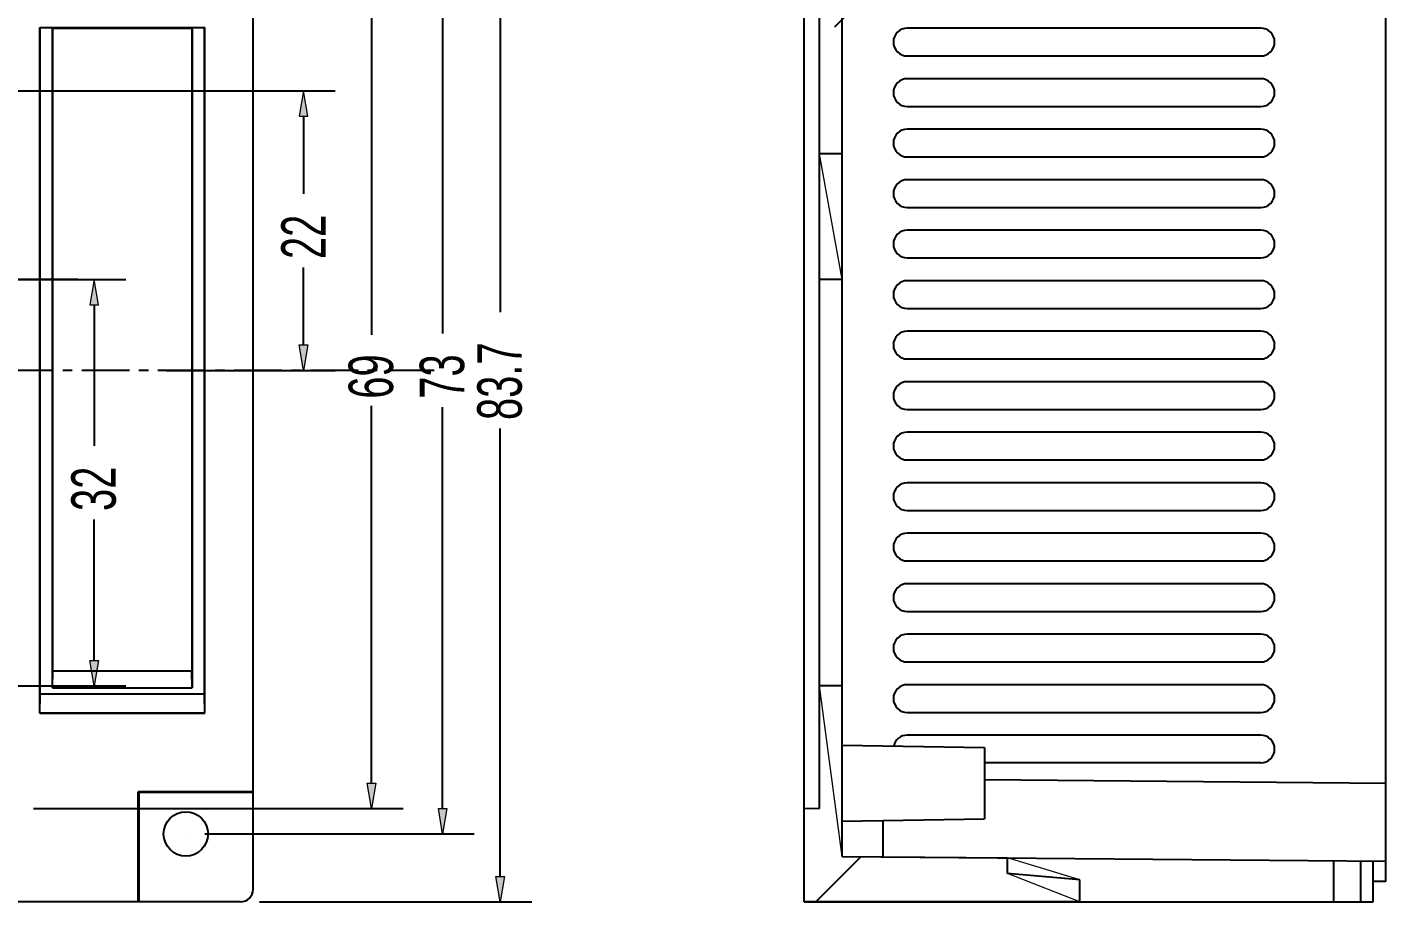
# Model space of a CAD drawing. Header units: inches. Extents: x 0 to 800, y 356 to 444.
# Drawn here: x 45.84 to 68.3, y 398.29 to 412.74 of the extents above; entities that cross this region are included whole.
import ezdxf

# ---------------------------------------------------------------- set-up
doc = ezdxf.new("R2010")
doc.units = ezdxf.units.IN
doc.header["$MEASUREMENT"] = 0
doc.linetypes.add('AI-Linetype-3', pattern=[1.259478, 0.787174, -0.157435, 0.157435, -0.157435])

# ---------------------------------------------------------------- blocks, each defined once
blk = doc.blocks.new('block 185')
at = {"lineweight": 0}
blk.add_lwpolyline([(47.416, 412.727), (47.416, 412.727)], dxfattribs=at)
blk = doc.blocks.new('block 176')
blk.add_blockref('block 185', (0, 0))
blk = doc.blocks.new('block 251')
at = {"color": 7, "lineweight": 25, "true_color": 0xffffff}
blk.add_lwpolyline([(58.935, 399.829), (58.683, 399.824)], dxfattribs=at)
blk = doc.blocks.new('block 252')
at = {"color": 7, "lineweight": 25, "true_color": 0xffffff}
blk.add_lwpolyline([(58.935, 399.829), (58.935, 401.856)], dxfattribs=at)
blk = doc.blocks.new('block 253')
at = {"color": 7, "lineweight": 25, "true_color": 0xffffff}
blk.add_lwpolyline([(59.312, 401.856), (58.935, 401.856)], dxfattribs=at)
blk = doc.blocks.new('block 254')
at = {"color": 7, "lineweight": 25, "true_color": 0xffffff}
blk.add_lwpolyline([(59.312, 399.034), (59.312, 401.856)], dxfattribs=at)
blk = doc.blocks.new('block 255')
at = {"color": 7, "lineweight": 25, "true_color": 0xffffff}
blk.add_lwpolyline([(59.312, 399.034), (62.042, 399.011)], dxfattribs=at)
blk = doc.blocks.new('block 256')
at = {"color": 7, "lineweight": 25, "true_color": 0xffffff}
blk.add_lwpolyline([(62.042, 398.752), (62.042, 399.011)], dxfattribs=at)
blk = doc.blocks.new('block 257')
at = {"color": 7, "lineweight": 25, "true_color": 0xffffff}
blk.add_lwpolyline([(63.238, 398.647), (62.042, 398.752)], dxfattribs=at)
blk = doc.blocks.new('block 258')
at = {"color": 7, "lineweight": 25, "true_color": 0xffffff}
blk.add_lwpolyline([(63.238, 398.286), (63.238, 398.647)], dxfattribs=at)
blk = doc.blocks.new('block 259')
at = {"color": 7, "lineweight": 25, "true_color": 0xffffff}
blk.add_lwpolyline([(63.238, 398.286), (58.683, 398.286)], dxfattribs=at)
blk = doc.blocks.new('block 260')
at = {"color": 7, "lineweight": 25, "true_color": 0xffffff}
blk.add_lwpolyline([(58.683, 398.286), (58.683, 399.824)], dxfattribs=at)
blk = doc.blocks.new('block 271')
at = {"color": 7, "lineweight": 25, "true_color": 0xffffff}
blk.add_lwpolyline([(59.312, 408.573), (58.935, 408.573)], dxfattribs=at)
blk = doc.blocks.new('block 272')
at = {"color": 7, "lineweight": 25, "true_color": 0xffffff}
blk.add_lwpolyline([(58.935, 408.573), (58.935, 410.647)], dxfattribs=at)
blk = doc.blocks.new('block 273')
at = {"color": 7, "lineweight": 25, "true_color": 0xffffff}
blk.add_lwpolyline([(59.312, 410.647), (58.935, 410.647)], dxfattribs=at)
blk = doc.blocks.new('block 274')
at = {"color": 7, "lineweight": 25, "true_color": 0xffffff}
blk.add_lwpolyline([(59.312, 408.573), (59.312, 410.647)], dxfattribs=at)
blk = doc.blocks.new('block 275')
at = {"true_color": 0x000000}
h = blk.add_hatch(dxfattribs=at)
h.set_pattern_fill('AI_USER_DEFINED_HATCH', color=18, scale=10, angle=45, style=0, pattern_type=0)
h.set_pattern_definition([(45, (0, 0), (-7.07107, 7.07107), [])])
edge = h.paths.add_edge_path()
edge.add_spline(control_points=[(58.935, 399.829), (58.935, 399.829), (58.683, 399.824), (58.683, 399.824), (58.683, 399.824), (58.935, 399.829), (58.935, 399.829), (58.935, 399.829), (58.935, 401.856), (58.935, 401.856), (58.935, 401.856), (59.312, 401.856), (59.312, 401.856), (59.312, 401.856), (58.935, 401.856), (58.935, 401.856), (58.935, 401.856), (59.312, 399.034), (59.312, 399.034), (59.312, 399.034), (59.312, 401.856), (59.312, 401.856), (59.312, 401.856), (59.312, 399.034), (59.312, 399.034), (59.312, 399.034), (62.042, 399.011), (62.042, 399.011), (62.042, 399.011), (62.042, 398.752), (62.042, 398.752), (62.042, 398.752), (62.042, 399.011), (62.042, 399.011), (62.042, 399.011), (63.238, 398.647), (63.238, 398.647), (63.238, 398.647), (62.042, 398.752), (62.042, 398.752), (62.042, 398.752), (63.238, 398.286), (63.238, 398.286), (63.238, 398.286), (63.238, 398.647), (63.238, 398.647), (63.238, 398.647), (63.238, 398.286), (63.238, 398.286), (63.238, 398.286), (58.683, 398.286), (58.683, 398.286), (58.683, 398.286), (58.683, 399.824), (58.683, 399.824), (58.683, 399.824), (58.935, 399.829), (58.935, 399.829)], knot_values=[0, 0, 0, 0, 1, 1, 1, 2, 2, 2, 3, 3, 3, 4, 4, 4, 5, 5, 5, 6, 6, 6, 7, 7, 7, 8, 8, 8, 9, 9, 9, 10, 10, 10, 11, 11, 11, 12, 12, 12, 13, 13, 13, 14, 14, 14, 15, 15, 15, 16, 16, 16, 17, 17, 17, 18, 18, 18, 19, 19, 19, 19], degree=3, periodic=1)
edge = h.paths.add_edge_path()
edge.add_spline(control_points=[(63.238, 415.855), (63.238, 415.855), (58.683, 415.855), (58.683, 415.855), (58.683, 415.855), (63.238, 415.494), (63.238, 415.494), (63.238, 415.494), (63.238, 415.855), (63.238, 415.855), (63.238, 415.855), (62.042, 415.389), (62.042, 415.389), (62.042, 415.389), (63.238, 415.494), (63.238, 415.494), (63.238, 415.494), (62.042, 415.131), (62.042, 415.131), (62.042, 415.131), (62.042, 415.389), (62.042, 415.389), (62.042, 415.389), (59.312, 415.107), (59.312, 415.107), (59.312, 415.107), (62.042, 415.131), (62.042, 415.131), (62.042, 415.131), (59.312, 412.747), (59.312, 412.747), (59.312, 412.747), (59.312, 415.107), (59.312, 415.107), (59.312, 415.107), (59.312, 412.747), (59.312, 412.747), (59.312, 412.747), (58.935, 412.747), (58.935, 412.747), (58.935, 412.747), (58.935, 414.312), (58.935, 414.312), (58.935, 414.312), (58.683, 414.316), (58.683, 414.316), (58.683, 414.316), (58.683, 415.855), (58.683, 415.855), (58.683, 415.855), (63.238, 415.855), (63.238, 415.855)], knot_values=[0, 0, 0, 0, 1, 1, 1, 2, 2, 2, 3, 3, 3, 4, 4, 4, 5, 5, 5, 6, 6, 6, 7, 7, 7, 8, 8, 8, 9, 9, 9, 10, 10, 10, 11, 11, 11, 12, 12, 12, 13, 13, 13, 14, 14, 14, 15, 15, 15, 16, 16, 16, 17, 17, 17, 17], degree=3, periodic=1)
edge = h.paths.add_edge_path()
edge.add_spline(control_points=[(59.312, 408.573), (59.312, 408.573), (58.935, 408.573), (58.935, 408.573), (58.935, 408.573), (58.935, 410.647), (58.935, 410.647), (58.935, 410.647), (59.312, 410.647), (59.312, 410.647), (59.312, 410.647), (58.935, 410.647), (58.935, 410.647), (58.935, 410.647), (59.312, 408.573), (59.312, 408.573), (59.312, 408.573), (59.312, 410.647), (59.312, 410.647), (59.312, 410.647), (59.312, 408.573), (59.312, 408.573)], knot_values=[0, 0, 0, 0, 1, 1, 1, 2, 2, 2, 3, 3, 3, 4, 4, 4, 5, 5, 5, 6, 6, 6, 7, 7, 7, 7], degree=3, periodic=1)
at = {"lineweight": 0}
for points, knots in [([(59.312, 408.573), (59.312, 408.573), (58.935, 408.573), (58.935, 408.573), (58.935, 408.573), (58.935, 410.647), (58.935, 410.647), (58.935, 410.647), (59.312, 410.647), (59.312, 410.647), (59.312, 410.647), (58.935, 410.647), (58.935, 410.647), (58.935, 410.647), (59.312, 408.573), (59.312, 408.573), (59.312, 408.573), (59.312, 410.647), (59.312, 410.647), (59.312, 410.647), (59.312, 408.573), (59.312, 408.573)], [0, 0, 0, 0, 1, 1, 1, 2, 2, 2, 3, 3, 3, 4, 4, 4, 5, 5, 5, 6, 6, 6, 7, 7, 7, 7]), ([(58.935, 399.829), (58.935, 399.829), (58.683, 399.824), (58.683, 399.824), (58.683, 399.824), (58.935, 399.829), (58.935, 399.829), (58.935, 399.829), (58.935, 401.856), (58.935, 401.856), (58.935, 401.856), (59.312, 401.856), (59.312, 401.856), (59.312, 401.856), (58.935, 401.856), (58.935, 401.856), (58.935, 401.856), (59.312, 399.034), (59.312, 399.034), (59.312, 399.034), (59.312, 401.856), (59.312, 401.856), (59.312, 401.856), (59.312, 399.034), (59.312, 399.034), (59.312, 399.034), (62.042, 399.011), (62.042, 399.011), (62.042, 399.011), (62.042, 398.752), (62.042, 398.752), (62.042, 398.752), (62.042, 399.011), (62.042, 399.011), (62.042, 399.011), (63.238, 398.647), (63.238, 398.647), (63.238, 398.647), (62.042, 398.752), (62.042, 398.752), (62.042, 398.752), (63.238, 398.286), (63.238, 398.286), (63.238, 398.286), (63.238, 398.647), (63.238, 398.647), (63.238, 398.647), (63.238, 398.286), (63.238, 398.286), (63.238, 398.286), (58.683, 398.286), (58.683, 398.286), (58.683, 398.286), (58.683, 399.824), (58.683, 399.824), (58.683, 399.824), (58.935, 399.829), (58.935, 399.829)], [0, 0, 0, 0, 1, 1, 1, 2, 2, 2, 3, 3, 3, 4, 4, 4, 5, 5, 5, 6, 6, 6, 7, 7, 7, 8, 8, 8, 9, 9, 9, 10, 10, 10, 11, 11, 11, 12, 12, 12, 13, 13, 13, 14, 14, 14, 15, 15, 15, 16, 16, 16, 17, 17, 17, 18, 18, 18, 19, 19, 19, 19])]:
    blk.add_open_spline(points, degree=3, knots=knots, dxfattribs=at)
blk = doc.blocks.new('block 302')
at = {"color": 7, "lineweight": 25, "true_color": 0xffffff}
blk.add_lwpolyline([(58.683, 398.286), (68.087, 398.286)], dxfattribs=at)
blk = doc.blocks.new('block 303')
at = {"color": 7, "lineweight": 25, "true_color": 0xffffff}
blk.add_lwpolyline([(68.297, 398.622), (68.087, 398.622)], dxfattribs=at)
blk = doc.blocks.new('block 304')
at = {"color": 7, "lineweight": 25, "true_color": 0xffffff}
blk.add_lwpolyline([(59.312, 399.034), (68.297, 398.956)], dxfattribs=at)
blk = doc.blocks.new('block 305')
at = {"color": 7, "lineweight": 25, "true_color": 0xffffff}
blk.add_lwpolyline([(63.238, 398.647), (62.042, 398.752)], dxfattribs=at)
blk = doc.blocks.new('block 306')
at = {"color": 7, "lineweight": 25, "true_color": 0xffffff}
blk.add_lwpolyline([(59.312, 399.619), (61.664, 399.66)], dxfattribs=at)
blk = doc.blocks.new('block 307')
at = {"color": 7, "lineweight": 25, "true_color": 0xffffff}
blk.add_lwpolyline([(58.935, 399.829), (58.683, 399.824)], dxfattribs=at)
blk = doc.blocks.new('block 308')
at = {"color": 7, "lineweight": 25, "true_color": 0xffffff}
blk.add_lwpolyline([(58.683, 398.286), (58.683, 415.855)], dxfattribs=at)
blk = doc.blocks.new('block 309')
at = {"color": 7, "lineweight": 25, "true_color": 0xffffff}
blk.add_lwpolyline([(66.23, 400.582), (61.664, 400.582)], dxfattribs=at)
blk = doc.blocks.new('block 310')
at = {"color": 7, "lineweight": 25, "true_color": 0xffffff}
blk.add_lwpolyline([(66.23, 401.041), (60.388, 401.041)], dxfattribs=at)
blk = doc.blocks.new('block 311')
at = {"color": 7, "lineweight": 25, "true_color": 0xffffff}
blk.add_lwpolyline([(61.664, 400.306), (68.297, 400.249)], dxfattribs=at)
blk = doc.blocks.new('block 312')
at = {"color": 7, "lineweight": 25, "true_color": 0xffffff}
blk.add_lwpolyline([(59.312, 400.878), (61.664, 400.837)], dxfattribs=at)
blk = doc.blocks.new('block 313')
at = {"color": 7, "lineweight": 25, "true_color": 0xffffff}
blk.add_lwpolyline([(58.935, 399.829), (58.935, 414.312)], dxfattribs=at)
blk = doc.blocks.new('block 314')
at = {"color": 7, "lineweight": 25, "true_color": 0xffffff}
blk.add_lwpolyline([(59.312, 399.034), (59.312, 415.107)], dxfattribs=at)
blk = doc.blocks.new('block 315')
at = {"color": 7, "lineweight": 25, "true_color": 0xffffff}
blk.add_lwpolyline([(60.388, 401.416), (66.23, 401.416)], dxfattribs=at)
blk = doc.blocks.new('block 316')
at = {"color": 7, "lineweight": 25, "true_color": 0xffffff}
blk.add_lwpolyline([(59.312, 401.856), (58.935, 401.856)], dxfattribs=at)
blk = doc.blocks.new('block 317')
at = {"color": 7, "lineweight": 25, "true_color": 0xffffff}
blk.add_lwpolyline([(66.23, 401.875), (60.388, 401.875)], dxfattribs=at)
blk = doc.blocks.new('block 319')
at = {"color": 7, "lineweight": 25, "true_color": 0xffffff}
blk.add_lwpolyline([(59.984, 399.631), (59.984, 399.028)], dxfattribs=at)
blk = doc.blocks.new('block 320')
at = {"color": 7, "lineweight": 25, "true_color": 0xffffff}
blk.add_lwpolyline([(60.388, 402.25), (66.23, 402.25)], dxfattribs=at)
blk = doc.blocks.new('block 321')
at = {"color": 7, "lineweight": 25, "true_color": 0xffffff}
blk.add_lwpolyline([(66.23, 402.709), (60.388, 402.709)], dxfattribs=at)
blk = doc.blocks.new('block 322')
at = {"color": 7, "lineweight": 25, "true_color": 0xffffff}
blk.add_lwpolyline([(60.388, 403.085), (66.23, 403.085)], dxfattribs=at)
blk = doc.blocks.new('block 323')
at = {"color": 7, "lineweight": 25, "true_color": 0xffffff}
blk.add_lwpolyline([(66.23, 403.544), (60.388, 403.544)], dxfattribs=at)
blk = doc.blocks.new('block 325')
at = {"color": 7, "lineweight": 25, "true_color": 0xffffff}
blk.add_lwpolyline([(61.664, 400.837), (61.664, 399.66)], dxfattribs=at)
blk = doc.blocks.new('block 326')
at = {"color": 7, "lineweight": 25, "true_color": 0xffffff}
blk.add_lwpolyline([(62.042, 398.752), (62.042, 399.011)], dxfattribs=at)
blk = doc.blocks.new('block 328')
at = {"color": 7, "lineweight": 25, "true_color": 0xffffff}
blk.add_lwpolyline([(60.388, 403.92), (66.23, 403.92)], dxfattribs=at)
blk = doc.blocks.new('block 329')
at = {"color": 7, "lineweight": 25, "true_color": 0xffffff}
blk.add_lwpolyline([(66.23, 404.379), (60.388, 404.379)], dxfattribs=at)
blk = doc.blocks.new('block 330')
at = {"color": 7, "lineweight": 25, "true_color": 0xffffff}
blk.add_lwpolyline([(63.238, 398.286), (63.238, 398.647)], dxfattribs=at)
blk = doc.blocks.new('block 332')
at = {"color": 7, "lineweight": 25, "true_color": 0xffffff}
blk.add_lwpolyline([(60.388, 404.754), (66.23, 404.754)], dxfattribs=at)
blk = doc.blocks.new('block 333')
at = {"color": 7, "lineweight": 25, "true_color": 0xffffff}
blk.add_lwpolyline([(66.23, 405.213), (60.388, 405.213)], dxfattribs=at)
blk = doc.blocks.new('block 334')
at = {"color": 7, "lineweight": 25, "true_color": 0xffffff}
blk.add_lwpolyline([(60.388, 405.589), (66.23, 405.589)], dxfattribs=at)
blk = doc.blocks.new('block 335')
at = {"color": 7, "lineweight": 25, "true_color": 0xffffff}
blk.add_lwpolyline([(66.23, 406.048), (60.388, 406.048)], dxfattribs=at)
blk = doc.blocks.new('block 336')
at = {"color": 7, "lineweight": 25, "true_color": 0xffffff}
blk.add_lwpolyline([(60.388, 406.424), (66.23, 406.424)], dxfattribs=at)
blk = doc.blocks.new('block 337')
at = {"color": 7, "lineweight": 25, "true_color": 0xffffff}
blk.add_lwpolyline([(66.23, 406.883), (60.388, 406.883)], dxfattribs=at)
blk = doc.blocks.new('block 338')
at = {"color": 7, "lineweight": 25, "true_color": 0xffffff}
blk.add_lwpolyline([(60.388, 407.258), (66.23, 407.258)], dxfattribs=at)
blk = doc.blocks.new('block 339')
at = {"color": 7, "lineweight": 25, "true_color": 0xffffff}
blk.add_lwpolyline([(66.23, 407.717), (60.388, 407.717)], dxfattribs=at)
blk = doc.blocks.new('block 340')
at = {"color": 7, "lineweight": 25, "true_color": 0xffffff}
blk.add_lwpolyline([(60.388, 408.093), (66.23, 408.093)], dxfattribs=at)
blk = doc.blocks.new('block 341')
at = {"color": 7, "lineweight": 25, "true_color": 0xffffff}
blk.add_lwpolyline([(66.23, 408.552), (60.388, 408.552)], dxfattribs=at)
blk = doc.blocks.new('block 342')
at = {"color": 7, "lineweight": 25, "true_color": 0xffffff}
blk.add_lwpolyline([(59.312, 408.573), (58.935, 408.573)], dxfattribs=at)
blk = doc.blocks.new('block 343')
at = {"color": 7, "lineweight": 25, "true_color": 0xffffff}
blk.add_lwpolyline([(60.388, 408.928), (66.23, 408.928)], dxfattribs=at)
blk = doc.blocks.new('block 344')
at = {"color": 7, "lineweight": 25, "true_color": 0xffffff}
blk.add_lwpolyline([(67.436, 398.286), (67.436, 398.963)], dxfattribs=at)
blk = doc.blocks.new('block 346')
at = {"color": 7, "lineweight": 25, "true_color": 0xffffff}
blk.add_lwpolyline([(66.23, 409.387), (60.388, 409.387)], dxfattribs=at)
blk = doc.blocks.new('block 347')
at = {"color": 7, "lineweight": 25, "true_color": 0xffffff}
blk.add_lwpolyline([(60.388, 409.762), (66.23, 409.762)], dxfattribs=at)
blk = doc.blocks.new('block 349')
at = {"color": 7, "lineweight": 25, "true_color": 0xffffff}
blk.add_lwpolyline([(67.877, 398.96), (67.877, 398.286)], dxfattribs=at)
blk = doc.blocks.new('block 350')
at = {"color": 7, "lineweight": 25, "true_color": 0xffffff}
blk.add_lwpolyline([(68.087, 398.286), (68.087, 398.958)], dxfattribs=at)
blk = doc.blocks.new('block 352')
at = {"color": 7, "lineweight": 25, "true_color": 0xffffff}
blk.add_lwpolyline([(68.297, 398.622), (68.297, 415.519)], dxfattribs=at)
blk = doc.blocks.new('block 353')
at = {"color": 7, "lineweight": 25, "true_color": 0xffffff}
blk.add_lwpolyline([(66.23, 410.221), (60.388, 410.221)], dxfattribs=at)
blk = doc.blocks.new('block 354')
at = {"color": 7, "lineweight": 25, "true_color": 0xffffff}
blk.add_lwpolyline([(60.388, 410.597), (66.23, 410.597)], dxfattribs=at)
blk = doc.blocks.new('block 355')
at = {"color": 7, "lineweight": 25, "true_color": 0xffffff}
blk.add_lwpolyline([(59.312, 410.647), (58.935, 410.647)], dxfattribs=at)
blk = doc.blocks.new('block 356')
at = {"color": 7, "lineweight": 25, "true_color": 0xffffff}
blk.add_lwpolyline([(66.23, 411.056), (60.388, 411.056)], dxfattribs=at)
blk = doc.blocks.new('block 357')
at = {"color": 7, "lineweight": 25, "true_color": 0xffffff}
blk.add_lwpolyline([(60.388, 411.432), (66.23, 411.432)], dxfattribs=at)
blk = doc.blocks.new('block 358')
at = {"color": 7, "lineweight": 25, "true_color": 0xffffff}
blk.add_lwpolyline([(66.23, 411.891), (60.388, 411.891)], dxfattribs=at)
blk = doc.blocks.new('block 359')
at = {"color": 7, "lineweight": 25, "true_color": 0xffffff}
blk.add_lwpolyline([(60.388, 412.266), (66.23, 412.266)], dxfattribs=at)
blk = doc.blocks.new('block 361')
at = {"color": 7, "lineweight": 25, "true_color": 0xffffff}
blk.add_lwpolyline([(66.23, 412.725), (60.388, 412.725)], dxfattribs=at)
blk = doc.blocks.new('block 668')
at = {"color": 7, "lineweight": 25, "true_color": 0xffffff}
blk.add_lwpolyline([(49.368, 398.286), (17.336, 398.286)], dxfattribs=at)
blk = doc.blocks.new('block 684')
at = {"color": 7, "lineweight": 25, "true_color": 0xffffff}
blk.add_lwpolyline([(49.578, 400.093), (47.688, 400.093)], dxfattribs=at)
blk = doc.blocks.new('block 687')
at = {"color": 7, "lineweight": 25, "true_color": 0xffffff}
blk.add_lwpolyline([(49.578, 400.104), (47.677, 400.104)], dxfattribs=at)
blk = doc.blocks.new('block 703')
at = {"color": 7, "lineweight": 25, "true_color": 0xffffff}
blk.add_lwpolyline([(46.051, 401.403), (48.78, 401.403)], dxfattribs=at)
blk = doc.blocks.new('block 705')
at = {"color": 7, "lineweight": 25, "true_color": 0xffffff}
blk.add_lwpolyline([(48.777, 401.406), (46.054, 401.406)], dxfattribs=at)
blk = doc.blocks.new('block 713')
at = {"color": 7, "lineweight": 25, "true_color": 0xffffff}
blk.add_lwpolyline([(48.773, 401.718), (46.057, 401.718)], dxfattribs=at)
blk = doc.blocks.new('block 715')
at = {"color": 7, "lineweight": 25, "true_color": 0xffffff}
blk.add_lwpolyline([(46.261, 401.823), (48.57, 401.823)], dxfattribs=at)
blk = doc.blocks.new('block 719')
at = {"color": 7, "lineweight": 25, "true_color": 0xffffff}
blk.add_lwpolyline([(48.565, 402.096), (46.266, 402.096)], dxfattribs=at)
blk = doc.blocks.new('block 767')
at = {"color": 7, "lineweight": 25, "true_color": 0xffffff}
blk.add_lwpolyline([(46.266, 412.727), (48.565, 412.727)], dxfattribs=at)
blk = doc.blocks.new('block 768')
at = {"color": 7, "lineweight": 25, "true_color": 0xffffff}
blk.add_lwpolyline([(48.773, 412.732), (48.57, 412.732)], dxfattribs=at)
blk = doc.blocks.new('block 769')
at = {"color": 7, "lineweight": 25, "true_color": 0xffffff}
blk.add_lwpolyline([(46.261, 412.732), (46.057, 412.732)], dxfattribs=at)
blk = doc.blocks.new('block 773')
at = {"color": 7, "lineweight": 25, "true_color": 0xffffff}
blk.add_lwpolyline([(46.051, 412.738), (48.78, 412.738)], dxfattribs=at)
blk = doc.blocks.new('block 779')
at = {"color": 7, "lineweight": 25, "true_color": 0xffffff}
blk.add_lwpolyline([(47.677, 400.104), (47.688, 400.093)], dxfattribs=at)
blk = doc.blocks.new('block 792')
at = {"color": 7, "lineweight": 25, "true_color": 0xffffff}
blk.add_lwpolyline([(48.78, 401.403), (48.777, 401.406)], dxfattribs=at)
blk = doc.blocks.new('block 793')
at = {"color": 7, "lineweight": 25, "true_color": 0xffffff}
blk.add_lwpolyline([(48.57, 412.732), (48.565, 412.727)], dxfattribs=at)
blk = doc.blocks.new('block 794')
at = {"color": 7, "lineweight": 25, "true_color": 0xffffff}
blk.add_lwpolyline([(48.773, 412.732), (48.78, 412.738)], dxfattribs=at)
blk = doc.blocks.new('block 804')
at = {"color": 7, "lineweight": 25, "true_color": 0xffffff}
blk.add_lwpolyline([(46.051, 401.403), (46.051, 412.738)], dxfattribs=at)
blk = doc.blocks.new('block 805')
at = {"color": 7, "lineweight": 25, "true_color": 0xffffff}
blk.add_lwpolyline([(46.057, 401.718), (46.057, 412.732)], dxfattribs=at)
blk = doc.blocks.new('block 806')
at = {"color": 7, "lineweight": 25, "true_color": 0xffffff}
blk.add_lwpolyline([(46.261, 401.823), (46.261, 412.732)], dxfattribs=at)
blk = doc.blocks.new('block 807')
at = {"color": 7, "lineweight": 25, "true_color": 0xffffff}
blk.add_lwpolyline([(46.266, 402.096), (46.266, 412.727)], dxfattribs=at)
blk = doc.blocks.new('block 808')
at = {"color": 7, "lineweight": 25, "true_color": 0xffffff}
blk.add_lwpolyline([(46.054, 401.406), (46.057, 401.718)], dxfattribs=at)
blk = doc.blocks.new('block 809')
at = {"color": 7, "lineweight": 25, "true_color": 0xffffff}
blk.add_lwpolyline([(46.261, 401.823), (46.266, 402.096)], dxfattribs=at)
blk = doc.blocks.new('block 810')
at = {"color": 7, "lineweight": 25, "true_color": 0xffffff}
blk.add_lwpolyline([(46.051, 401.403), (46.054, 401.406)], dxfattribs=at)
blk = doc.blocks.new('block 811')
at = {"color": 7, "lineweight": 25, "true_color": 0xffffff}
blk.add_lwpolyline([(46.057, 412.732), (46.051, 412.738)], dxfattribs=at)
blk = doc.blocks.new('block 812')
at = {"color": 7, "lineweight": 25, "true_color": 0xffffff}
blk.add_lwpolyline([(46.261, 412.732), (46.266, 412.727)], dxfattribs=at)
blk = doc.blocks.new('block 814')
at = {"color": 7, "lineweight": 25, "true_color": 0xffffff}
blk.add_lwpolyline([(47.677, 398.286), (47.677, 400.104)], dxfattribs=at)
blk = doc.blocks.new('block 816')
at = {"color": 7, "lineweight": 25, "true_color": 0xffffff}
blk.add_lwpolyline([(47.688, 400.093), (47.688, 398.286)], dxfattribs=at)
blk = doc.blocks.new('block 817')
at = {"color": 7, "lineweight": 25, "true_color": 0xffffff}
blk.add_lwpolyline([(48.57, 401.823), (48.565, 402.096)], dxfattribs=at)
blk = doc.blocks.new('block 818')
at = {"color": 7, "lineweight": 25, "true_color": 0xffffff}
blk.add_lwpolyline([(48.777, 401.406), (48.773, 401.718)], dxfattribs=at)
blk = doc.blocks.new('block 819')
at = {"color": 7, "lineweight": 25, "true_color": 0xffffff}
blk.add_lwpolyline([(48.565, 412.727), (48.565, 402.096)], dxfattribs=at)
blk = doc.blocks.new('block 820')
at = {"color": 7, "lineweight": 25, "true_color": 0xffffff}
blk.add_lwpolyline([(48.57, 412.732), (48.57, 401.823)], dxfattribs=at)
blk = doc.blocks.new('block 821')
at = {"color": 7, "lineweight": 25, "true_color": 0xffffff}
blk.add_lwpolyline([(48.773, 401.718), (48.773, 412.732)], dxfattribs=at)
blk = doc.blocks.new('block 822')
at = {"color": 7, "lineweight": 25, "true_color": 0xffffff}
blk.add_lwpolyline([(48.78, 401.403), (48.78, 412.738)], dxfattribs=at)
blk = doc.blocks.new('block 823')
at = {"color": 7, "lineweight": 25, "true_color": 0xffffff}
blk.add_lwpolyline([(49.578, 398.496), (49.578, 415.645)], dxfattribs=at)
blk = doc.blocks.new('block 826')
at = {"color": 7, "lineweight": 25, "true_color": 0xffffff}
blk.add_open_spline([(60.388, 401.041), (60.281, 401.041), (60.188, 400.967), (60.164, 400.864)], degree=3, dxfattribs=at)
blk = doc.blocks.new('block 828')
at = {"color": 7, "lineweight": 25, "true_color": 0xffffff}
blk.add_open_spline([(66.23, 400.582), (66.356, 400.582), (66.459, 400.684), (66.459, 400.811), (66.459, 400.938), (66.356, 401.041), (66.23, 401.041)], degree=3, knots=[0, 0, 0, 0, 1, 1, 1, 2, 2, 2, 2], dxfattribs=at)
blk = doc.blocks.new('block 830')
at = {"color": 7, "lineweight": 25, "true_color": 0xffffff}
blk.add_open_spline([(66.23, 412.266), (66.356, 412.266), (66.459, 412.369), (66.459, 412.496), (66.459, 412.622), (66.356, 412.725), (66.23, 412.725)], degree=3, knots=[0, 0, 0, 0, 1, 1, 1, 2, 2, 2, 2], dxfattribs=at)
blk = doc.blocks.new('block 831')
at = {"color": 7, "lineweight": 25, "true_color": 0xffffff}
blk.add_open_spline([(60.388, 412.725), (60.261, 412.725), (60.158, 412.622), (60.158, 412.496), (60.158, 412.369), (60.261, 412.266), (60.388, 412.266)], degree=3, knots=[0, 0, 0, 0, 1, 1, 1, 2, 2, 2, 2], dxfattribs=at)
blk = doc.blocks.new('block 832')
at = {"color": 7, "lineweight": 25, "true_color": 0xffffff}
blk.add_open_spline([(66.23, 411.432), (66.356, 411.432), (66.459, 411.534), (66.459, 411.661), (66.459, 411.788), (66.356, 411.891), (66.23, 411.891)], degree=3, knots=[0, 0, 0, 0, 1, 1, 1, 2, 2, 2, 2], dxfattribs=at)
blk = doc.blocks.new('block 833')
at = {"color": 7, "lineweight": 25, "true_color": 0xffffff}
blk.add_open_spline([(60.388, 411.891), (60.261, 411.891), (60.158, 411.788), (60.158, 411.661), (60.158, 411.534), (60.261, 411.432), (60.388, 411.432)], degree=3, knots=[0, 0, 0, 0, 1, 1, 1, 2, 2, 2, 2], dxfattribs=at)
blk = doc.blocks.new('block 834')
at = {"color": 7, "lineweight": 25, "true_color": 0xffffff}
blk.add_open_spline([(66.23, 410.597), (66.356, 410.597), (66.459, 410.7), (66.459, 410.826), (66.459, 410.953), (66.356, 411.056), (66.23, 411.056)], degree=3, knots=[0, 0, 0, 0, 1, 1, 1, 2, 2, 2, 2], dxfattribs=at)
blk = doc.blocks.new('block 835')
at = {"color": 7, "lineweight": 25, "true_color": 0xffffff}
blk.add_open_spline([(60.388, 411.056), (60.261, 411.056), (60.158, 410.953), (60.158, 410.826), (60.158, 410.7), (60.261, 410.597), (60.388, 410.597)], degree=3, knots=[0, 0, 0, 0, 1, 1, 1, 2, 2, 2, 2], dxfattribs=at)
blk = doc.blocks.new('block 836')
at = {"color": 7, "lineweight": 25, "true_color": 0xffffff}
blk.add_open_spline([(66.23, 409.762), (66.356, 409.762), (66.459, 409.865), (66.459, 409.992), (66.459, 410.119), (66.356, 410.221), (66.23, 410.221)], degree=3, knots=[0, 0, 0, 0, 1, 1, 1, 2, 2, 2, 2], dxfattribs=at)
blk = doc.blocks.new('block 837')
at = {"color": 7, "lineweight": 25, "true_color": 0xffffff}
blk.add_open_spline([(60.388, 410.221), (60.261, 410.221), (60.158, 410.119), (60.158, 409.992), (60.158, 409.865), (60.261, 409.762), (60.388, 409.762)], degree=3, knots=[0, 0, 0, 0, 1, 1, 1, 2, 2, 2, 2], dxfattribs=at)
blk = doc.blocks.new('block 838')
at = {"color": 7, "lineweight": 25, "true_color": 0xffffff}
blk.add_open_spline([(66.23, 408.928), (66.356, 408.928), (66.459, 409.03), (66.459, 409.157), (66.459, 409.284), (66.356, 409.387), (66.23, 409.387)], degree=3, knots=[0, 0, 0, 0, 1, 1, 1, 2, 2, 2, 2], dxfattribs=at)
blk = doc.blocks.new('block 839')
at = {"color": 7, "lineweight": 25, "true_color": 0xffffff}
blk.add_open_spline([(60.388, 409.387), (60.261, 409.387), (60.158, 409.284), (60.158, 409.157), (60.158, 409.03), (60.261, 408.928), (60.388, 408.928)], degree=3, knots=[0, 0, 0, 0, 1, 1, 1, 2, 2, 2, 2], dxfattribs=at)
blk = doc.blocks.new('block 840')
at = {"color": 7, "lineweight": 25, "true_color": 0xffffff}
blk.add_open_spline([(66.23, 408.093), (66.356, 408.093), (66.459, 408.196), (66.459, 408.322), (66.459, 408.449), (66.356, 408.552), (66.23, 408.552)], degree=3, knots=[0, 0, 0, 0, 1, 1, 1, 2, 2, 2, 2], dxfattribs=at)
blk = doc.blocks.new('block 841')
at = {"color": 7, "lineweight": 25, "true_color": 0xffffff}
blk.add_open_spline([(60.388, 408.552), (60.261, 408.552), (60.158, 408.449), (60.158, 408.322), (60.158, 408.196), (60.261, 408.093), (60.388, 408.093)], degree=3, knots=[0, 0, 0, 0, 1, 1, 1, 2, 2, 2, 2], dxfattribs=at)
blk = doc.blocks.new('block 842')
at = {"color": 7, "lineweight": 25, "true_color": 0xffffff}
blk.add_open_spline([(66.23, 407.258), (66.356, 407.258), (66.459, 407.361), (66.459, 407.488), (66.459, 407.615), (66.356, 407.717), (66.23, 407.717)], degree=3, knots=[0, 0, 0, 0, 1, 1, 1, 2, 2, 2, 2], dxfattribs=at)
blk = doc.blocks.new('block 843')
at = {"color": 7, "lineweight": 25, "true_color": 0xffffff}
blk.add_open_spline([(60.388, 407.717), (60.261, 407.717), (60.158, 407.615), (60.158, 407.488), (60.158, 407.361), (60.261, 407.258), (60.388, 407.258)], degree=3, knots=[0, 0, 0, 0, 1, 1, 1, 2, 2, 2, 2], dxfattribs=at)
blk = doc.blocks.new('block 844')
at = {"color": 7, "lineweight": 25, "true_color": 0xffffff}
blk.add_open_spline([(66.23, 406.424), (66.356, 406.424), (66.459, 406.526), (66.459, 406.653), (66.459, 406.78), (66.356, 406.883), (66.23, 406.883)], degree=3, knots=[0, 0, 0, 0, 1, 1, 1, 2, 2, 2, 2], dxfattribs=at)
blk = doc.blocks.new('block 845')
at = {"color": 7, "lineweight": 25, "true_color": 0xffffff}
blk.add_open_spline([(60.388, 406.883), (60.261, 406.883), (60.158, 406.78), (60.158, 406.653), (60.158, 406.526), (60.261, 406.424), (60.388, 406.424)], degree=3, knots=[0, 0, 0, 0, 1, 1, 1, 2, 2, 2, 2], dxfattribs=at)
blk = doc.blocks.new('block 846')
at = {"color": 7, "lineweight": 25, "true_color": 0xffffff}
blk.add_open_spline([(66.23, 405.589), (66.356, 405.589), (66.459, 405.692), (66.459, 405.819), (66.459, 405.945), (66.356, 406.048), (66.23, 406.048)], degree=3, knots=[0, 0, 0, 0, 1, 1, 1, 2, 2, 2, 2], dxfattribs=at)
blk = doc.blocks.new('block 847')
at = {"color": 7, "lineweight": 25, "true_color": 0xffffff}
blk.add_open_spline([(60.388, 406.048), (60.261, 406.048), (60.158, 405.945), (60.158, 405.819), (60.158, 405.692), (60.261, 405.589), (60.388, 405.589)], degree=3, knots=[0, 0, 0, 0, 1, 1, 1, 2, 2, 2, 2], dxfattribs=at)
blk = doc.blocks.new('block 848')
at = {"color": 7, "lineweight": 25, "true_color": 0xffffff}
blk.add_open_spline([(66.23, 404.754), (66.356, 404.754), (66.459, 404.857), (66.459, 404.984), (66.459, 405.111), (66.356, 405.213), (66.23, 405.213)], degree=3, knots=[0, 0, 0, 0, 1, 1, 1, 2, 2, 2, 2], dxfattribs=at)
blk = doc.blocks.new('block 849')
at = {"color": 7, "lineweight": 25, "true_color": 0xffffff}
blk.add_open_spline([(60.388, 405.213), (60.261, 405.213), (60.158, 405.111), (60.158, 404.984), (60.158, 404.857), (60.261, 404.754), (60.388, 404.754)], degree=3, knots=[0, 0, 0, 0, 1, 1, 1, 2, 2, 2, 2], dxfattribs=at)
blk = doc.blocks.new('block 850')
at = {"color": 7, "lineweight": 25, "true_color": 0xffffff}
blk.add_open_spline([(66.23, 403.92), (66.356, 403.92), (66.459, 404.022), (66.459, 404.149), (66.459, 404.276), (66.356, 404.379), (66.23, 404.379)], degree=3, knots=[0, 0, 0, 0, 1, 1, 1, 2, 2, 2, 2], dxfattribs=at)
blk = doc.blocks.new('block 851')
at = {"color": 7, "lineweight": 25, "true_color": 0xffffff}
blk.add_open_spline([(60.388, 404.379), (60.261, 404.379), (60.158, 404.276), (60.158, 404.149), (60.158, 404.022), (60.261, 403.92), (60.388, 403.92)], degree=3, knots=[0, 0, 0, 0, 1, 1, 1, 2, 2, 2, 2], dxfattribs=at)
blk = doc.blocks.new('block 852')
at = {"color": 7, "lineweight": 25, "true_color": 0xffffff}
blk.add_open_spline([(66.23, 403.085), (66.356, 403.085), (66.459, 403.188), (66.459, 403.315), (66.459, 403.441), (66.356, 403.544), (66.23, 403.544)], degree=3, knots=[0, 0, 0, 0, 1, 1, 1, 2, 2, 2, 2], dxfattribs=at)
blk = doc.blocks.new('block 853')
at = {"color": 7, "lineweight": 25, "true_color": 0xffffff}
blk.add_open_spline([(60.388, 403.544), (60.261, 403.544), (60.158, 403.441), (60.158, 403.315), (60.158, 403.188), (60.261, 403.085), (60.388, 403.085)], degree=3, knots=[0, 0, 0, 0, 1, 1, 1, 2, 2, 2, 2], dxfattribs=at)
blk = doc.blocks.new('block 854')
at = {"color": 7, "lineweight": 25, "true_color": 0xffffff}
blk.add_open_spline([(66.23, 402.25), (66.356, 402.25), (66.459, 402.354), (66.459, 402.48), (66.459, 402.607), (66.356, 402.709), (66.23, 402.709)], degree=3, knots=[0, 0, 0, 0, 1, 1, 1, 2, 2, 2, 2], dxfattribs=at)
blk = doc.blocks.new('block 855')
at = {"color": 7, "lineweight": 25, "true_color": 0xffffff}
blk.add_open_spline([(60.388, 402.709), (60.261, 402.709), (60.158, 402.607), (60.158, 402.48), (60.158, 402.354), (60.261, 402.25), (60.388, 402.25)], degree=3, knots=[0, 0, 0, 0, 1, 1, 1, 2, 2, 2, 2], dxfattribs=at)
blk = doc.blocks.new('block 856')
at = {"color": 7, "lineweight": 25, "true_color": 0xffffff}
blk.add_open_spline([(66.23, 401.416), (66.356, 401.416), (66.459, 401.519), (66.459, 401.646), (66.459, 401.772), (66.356, 401.875), (66.23, 401.875)], degree=3, knots=[0, 0, 0, 0, 1, 1, 1, 2, 2, 2, 2], dxfattribs=at)
blk = doc.blocks.new('block 857')
at = {"color": 7, "lineweight": 25, "true_color": 0xffffff}
blk.add_open_spline([(60.388, 401.875), (60.261, 401.875), (60.158, 401.772), (60.158, 401.646), (60.158, 401.519), (60.261, 401.416), (60.388, 401.416)], degree=3, knots=[0, 0, 0, 0, 1, 1, 1, 2, 2, 2, 2], dxfattribs=at)
blk = doc.blocks.new('block 903')
at = {"color": 7, "lineweight": 25, "true_color": 0xffffff}
blk.add_open_spline([(48.833, 399.409), (48.833, 399.611), (48.668, 399.776), (48.465, 399.776), (48.263, 399.776), (48.098, 399.611), (48.098, 399.409), (48.098, 399.206), (48.263, 399.041), (48.465, 399.041), (48.668, 399.041), (48.833, 399.206), (48.833, 399.409), (48.833, 399.409), (48.833, 399.409), (48.833, 399.409)], degree=3, knots=[0, 0, 0, 0, 1, 1, 1, 2, 2, 2, 3, 3, 3, 4, 4, 4, 5, 5, 5, 5], dxfattribs=at)
blk = doc.blocks.new('block 918')
at = {"color": 7, "lineweight": 25, "true_color": 0xffffff}
blk.add_open_spline([(49.368, 398.286), (49.483, 398.286), (49.578, 398.38), (49.578, 398.496)], degree=3, dxfattribs=at)
blk = doc.blocks.new('block 2827')
at = {"color": 5, "lineweight": 25, "true_color": 0x0000ff}
blk.add_lwpolyline([(48.78, 399.409), (53.233, 399.409)], dxfattribs=at)
blk = doc.blocks.new('block 2828')
at = {"color": 5, "lineweight": 25, "true_color": 0x0000ff}
blk.add_lwpolyline([(52.708, 414.312), (52.708, 407.679)], dxfattribs=at)
blk = doc.blocks.new('block 2829')
at = {"color": 5, "lineweight": 25, "true_color": 0x0000ff}
blk.add_lwpolyline([(52.708, 399.828), (52.708, 406.462)], dxfattribs=at)
blk = doc.blocks.new('block 2831')
at = {"true_color": 0x0000ff}
h = blk.add_hatch(color=5, dxfattribs=at)
h.dxf.hatch_style = 2
h.paths.add_polyline_path([(52.639, 399.828), (52.779, 399.828), (52.708, 399.409)])
at = {"lineweight": 0}
blk.add_lwpolyline([(52.639, 399.828), (52.779, 399.828), (52.708, 399.409), (52.639, 399.828)], dxfattribs=at)
blk = doc.blocks.new('block 2832')
at = {"color": 3, "true_color": 0x00ff00, "insert": (53.076, 406.602), "char_height": 0.7347, "attachment_point": 7, "rotation": 90}
blk.add_mtext('\\fAdobe Song Std L|b0|i0|c0|p34;\\W0.67;73', dxfattribs=at)
blk = doc.blocks.new('block 2834')
at = {"lineweight": 0}
blk.add_lwpolyline([(48.465, 399.409), (48.465, 399.409)], dxfattribs=at)
blk = doc.blocks.new('block 2835')
at = {"lineweight": 0}
blk.add_lwpolyline([(52.708, 399.409), (52.708, 399.409)], dxfattribs=at)
blk = doc.blocks.new('block 2825')
for name in ['block 2828', 'block 2832', 'block 2829', 'block 2831', 'block 2834', 'block 2827', 'block 2835']:
    blk.add_blockref(name, (0, 0))
blk = doc.blocks.new('block 2836')
at = {"color": 1, "linetype": 'AI-Linetype-3', "lineweight": 25, "true_color": 0xff0000}
blk.add_lwpolyline([(52.571, 407.07), (14.133, 407.07)], dxfattribs=at)
blk = doc.blocks.new('block 2851')
at = {"color": 5, "lineweight": 25, "true_color": 0x0000ff}
blk.add_lwpolyline([(45.946, 399.829), (52.059, 399.829)], dxfattribs=at)
blk = doc.blocks.new('block 2852')
at = {"color": 5, "lineweight": 25, "true_color": 0x0000ff}
blk.add_lwpolyline([(51.535, 413.893), (51.535, 407.655)], dxfattribs=at)
blk = doc.blocks.new('block 2853')
at = {"color": 5, "lineweight": 25, "true_color": 0x0000ff}
blk.add_lwpolyline([(51.535, 400.249), (51.535, 406.485)], dxfattribs=at)
blk = doc.blocks.new('block 2855')
at = {"true_color": 0x0000ff}
h = blk.add_hatch(color=5, dxfattribs=at)
h.dxf.hatch_style = 2
h.paths.add_polyline_path([(51.464, 400.249), (51.604, 400.249), (51.535, 399.829)])
at = {"lineweight": 0}
blk.add_lwpolyline([(51.464, 400.249), (51.604, 400.249), (51.535, 399.829), (51.464, 400.249)], dxfattribs=at)
blk = doc.blocks.new('block 2856')
at = {"color": 3, "true_color": 0x00ff00, "insert": (51.901, 406.602), "char_height": 0.7347, "attachment_point": 7, "rotation": 90}
blk.add_mtext('\\fAdobe Song Std L|b0|i0|c0|p34;\\W0.67;69', dxfattribs=at)
blk = doc.blocks.new('block 2859')
at = {"lineweight": 0}
blk.add_lwpolyline([(51.535, 399.829), (51.535, 399.829)], dxfattribs=at)
blk = doc.blocks.new('block 2849')
for name in ['block 2852', 'block 2856', 'block 2853', 'block 2855', 'block 2851', 'block 2859']:
    blk.add_blockref(name, (0, 0))
blk = doc.blocks.new('block 3059')
at = {"color": 5, "lineweight": 25, "true_color": 0x0000ff}
blk.add_lwpolyline([(45.169, 408.573), (47.476, 408.573)], dxfattribs=at)
blk = doc.blocks.new('block 3060')
at = {"color": 5, "lineweight": 25, "true_color": 0x0000ff}
blk.add_lwpolyline([(45.169, 401.856), (47.476, 401.856)], dxfattribs=at)
blk = doc.blocks.new('block 3061')
at = {"color": 5, "lineweight": 25, "true_color": 0x0000ff}
blk.add_lwpolyline([(46.951, 408.153), (46.951, 405.823)], dxfattribs=at)
blk = doc.blocks.new('block 3062')
at = {"color": 5, "lineweight": 25, "true_color": 0x0000ff}
blk.add_lwpolyline([(46.951, 402.276), (46.951, 404.606)], dxfattribs=at)
blk = doc.blocks.new('block 3063')
at = {"true_color": 0x0000ff}
h = blk.add_hatch(color=5, dxfattribs=at)
h.dxf.hatch_style = 2
h.paths.add_polyline_path([(46.881, 408.153), (47.021, 408.153), (46.951, 408.573)])
at = {"lineweight": 0}
blk.add_lwpolyline([(46.881, 408.153), (47.021, 408.153), (46.951, 408.573), (46.881, 408.153)], dxfattribs=at)
blk = doc.blocks.new('block 3064')
at = {"true_color": 0x0000ff}
h = blk.add_hatch(color=5, dxfattribs=at)
h.dxf.hatch_style = 2
h.paths.add_polyline_path([(46.881, 402.276), (47.021, 402.276), (46.951, 401.856)])
at = {"lineweight": 0}
blk.add_lwpolyline([(46.881, 402.276), (47.021, 402.276), (46.951, 401.856), (46.881, 402.276)], dxfattribs=at)
blk = doc.blocks.new('block 3065')
at = {"color": 3, "true_color": 0x00ff00, "insert": (47.318, 404.746), "char_height": 0.7347, "attachment_point": 7, "rotation": 90}
blk.add_mtext('\\fAdobe Song Std L|b0|i0|c0|p34;\\W0.67;32', dxfattribs=at)
blk = doc.blocks.new('block 3066')
at = {"lineweight": 0}
blk.add_lwpolyline([(44.854, 408.573), (44.854, 408.573)], dxfattribs=at)
blk = doc.blocks.new('block 3067')
at = {"lineweight": 0}
blk.add_lwpolyline([(44.854, 401.856), (44.854, 401.856)], dxfattribs=at)
blk = doc.blocks.new('block 3068')
at = {"lineweight": 0}
blk.add_lwpolyline([(46.951, 401.856), (46.951, 401.856)], dxfattribs=at)
blk = doc.blocks.new('block 3058')
for name in ['block 3066', 'block 3059', 'block 3063', 'block 3061', 'block 3065', 'block 3062', 'block 3064', 'block 3067', 'block 3060', 'block 3068']:
    blk.add_blockref(name, (0, 0))
blk = doc.blocks.new('block 3081')
at = {"color": 5, "lineweight": 25, "true_color": 0x0000ff}
blk.add_lwpolyline([(39.922, 409.203), (40.997, 409.203)], dxfattribs=at)
blk = doc.blocks.new('block 3082')
at = {"color": 5, "lineweight": 25, "true_color": 0x0000ff}
blk.add_lwpolyline([(46.681, 408.573), (39.947, 408.573)], dxfattribs=at)
blk = doc.blocks.new('block 3083')
at = {"color": 5, "lineweight": 25, "true_color": 0x0000ff}
blk.add_lwpolyline([(40.472, 409.623), (40.472, 410.042)], dxfattribs=at)
blk = doc.blocks.new('block 3084')
at = {"color": 5, "lineweight": 25, "true_color": 0x0000ff}
blk.add_lwpolyline([(40.472, 408.153), (40.472, 407.733)], dxfattribs=at)
blk = doc.blocks.new('block 3085')
at = {"color": 5, "lineweight": 25, "true_color": 0x0000ff}
blk.add_lwpolyline([(40.472, 409.203), (40.472, 408.573)], dxfattribs=at)
blk = doc.blocks.new('block 3086')
at = {"true_color": 0x0000ff}
h = blk.add_hatch(color=5, dxfattribs=at)
h.dxf.hatch_style = 2
h.paths.add_polyline_path([(40.402, 409.623), (40.542, 409.623), (40.472, 409.203)])
at = {"lineweight": 0}
blk.add_lwpolyline([(40.402, 409.623), (40.542, 409.623), (40.472, 409.203), (40.402, 409.623)], dxfattribs=at)
blk = doc.blocks.new('block 3087')
at = {"true_color": 0x0000ff}
h = blk.add_hatch(color=5, dxfattribs=at)
h.dxf.hatch_style = 2
h.paths.add_polyline_path([(40.402, 408.153), (40.542, 408.153), (40.472, 408.573)])
at = {"lineweight": 0}
blk.add_lwpolyline([(40.402, 408.153), (40.542, 408.153), (40.472, 408.573), (40.402, 408.153)], dxfattribs=at)
blk = doc.blocks.new('block 3088')
at = {"color": 3, "true_color": 0x00ff00, "insert": (40.84, 407.125), "char_height": 0.7347, "attachment_point": 7, "rotation": 90}
blk.add_mtext('\\fAdobe Song Std L|b0|i0|c0|p34;\\W0.67;3', dxfattribs=at)
blk = doc.blocks.new('block 3089')
at = {"lineweight": 0}
blk.add_lwpolyline([(39.607, 409.203), (39.607, 409.203)], dxfattribs=at)
blk = doc.blocks.new('block 3090')
at = {"lineweight": 0}
blk.add_lwpolyline([(46.996, 408.573), (46.996, 408.573)], dxfattribs=at)
blk = doc.blocks.new('block 3091')
at = {"lineweight": 0}
blk.add_lwpolyline([(40.472, 408.573), (40.472, 408.573)], dxfattribs=at)
blk = doc.blocks.new('block 3080')
for name in ['block 3083', 'block 3086', 'block 3089', 'block 3081', 'block 3085', 'block 3082', 'block 3087', 'block 3091', 'block 3090', 'block 3084', 'block 3088']:
    blk.add_blockref(name, (0, 0))
blk = doc.blocks.new('block 3173')
at = {"color": 5, "lineweight": 25, "true_color": 0x0000ff}
blk.add_lwpolyline([(45.568, 411.688), (50.936, 411.688)], dxfattribs=at)
blk = doc.blocks.new('block 3174')
at = {"color": 5, "lineweight": 25, "true_color": 0x0000ff}
blk.add_lwpolyline([(48.14, 407.07), (50.936, 407.07)], dxfattribs=at)
blk = doc.blocks.new('block 3175')
at = {"color": 5, "lineweight": 25, "true_color": 0x0000ff}
blk.add_lwpolyline([(50.411, 411.269), (50.411, 409.988)], dxfattribs=at)
blk = doc.blocks.new('block 3176')
at = {"color": 5, "lineweight": 25, "true_color": 0x0000ff}
blk.add_lwpolyline([(50.411, 407.49), (50.411, 408.771)], dxfattribs=at)
blk = doc.blocks.new('block 3177')
at = {"true_color": 0x0000ff}
h = blk.add_hatch(color=5, dxfattribs=at)
h.dxf.hatch_style = 2
h.paths.add_polyline_path([(50.341, 411.269), (50.481, 411.269), (50.411, 411.688)])
at = {"lineweight": 0}
blk.add_lwpolyline([(50.341, 411.269), (50.481, 411.269), (50.411, 411.688), (50.341, 411.269)], dxfattribs=at)
blk = doc.blocks.new('block 3178')
at = {"true_color": 0x0000ff}
h = blk.add_hatch(color=5, dxfattribs=at)
h.dxf.hatch_style = 2
h.paths.add_polyline_path([(50.341, 407.49), (50.481, 407.49), (50.411, 407.07)])
at = {"lineweight": 0}
blk.add_lwpolyline([(50.341, 407.49), (50.481, 407.49), (50.411, 407.07), (50.341, 407.49)], dxfattribs=at)
blk = doc.blocks.new('block 3179')
at = {"color": 3, "true_color": 0x00ff00, "insert": (50.778, 408.91), "char_height": 0.7347, "attachment_point": 7, "rotation": 90}
blk.add_mtext('\\fAdobe Song Std L|b0|i0|c0|p34;\\W0.67;22', dxfattribs=at)
blk = doc.blocks.new('block 3180')
at = {"lineweight": 0}
blk.add_lwpolyline([(45.253, 411.688), (45.253, 411.688)], dxfattribs=at)
blk = doc.blocks.new('block 3181')
at = {"lineweight": 0}
blk.add_lwpolyline([(47.825, 407.07), (47.825, 407.07)], dxfattribs=at)
blk = doc.blocks.new('block 3182')
at = {"lineweight": 0}
blk.add_lwpolyline([(50.411, 407.07), (50.411, 407.07)], dxfattribs=at)
blk = doc.blocks.new('block 3172')
for name in ['block 3180', 'block 3173', 'block 3177', 'block 3175', 'block 3179', 'block 3176', 'block 3178', 'block 3181', 'block 3174', 'block 3182']:
    blk.add_blockref(name, (0, 0))
blk = doc.blocks.new('block 3424')
at = {"color": 5, "lineweight": 25, "true_color": 0x0000ff}
blk.add_lwpolyline([(49.683, 398.286), (54.185, 398.286)], dxfattribs=at)
blk = doc.blocks.new('block 3425')
at = {"color": 5, "lineweight": 25, "true_color": 0x0000ff}
blk.add_lwpolyline([(53.66, 415.435), (53.66, 408.031)], dxfattribs=at)
blk = doc.blocks.new('block 3426')
at = {"color": 5, "lineweight": 25, "true_color": 0x0000ff}
blk.add_lwpolyline([(53.66, 398.706), (53.66, 406.11)], dxfattribs=at)
blk = doc.blocks.new('block 3428')
at = {"true_color": 0x0000ff}
h = blk.add_hatch(color=5, dxfattribs=at)
h.dxf.hatch_style = 2
h.paths.add_polyline_path([(53.59, 398.706), (53.73, 398.706), (53.66, 398.286)])
at = {"lineweight": 0}
blk.add_lwpolyline([(53.59, 398.706), (53.73, 398.706), (53.66, 398.286), (53.59, 398.706)], dxfattribs=at)
blk = doc.blocks.new('block 3429')
at = {"color": 3, "true_color": 0x00ff00, "insert": (54.027, 406.25), "char_height": 0.7347, "attachment_point": 7, "rotation": 90}
blk.add_mtext('\\fAdobe Song Std L|b0|i0|c0|p34;\\W0.67;83.7', dxfattribs=at)
blk = doc.blocks.new('block 3431')
at = {"lineweight": 0}
blk.add_lwpolyline([(49.368, 398.286), (49.368, 398.286)], dxfattribs=at)
blk = doc.blocks.new('block 3432')
at = {"lineweight": 0}
blk.add_lwpolyline([(53.66, 398.286), (53.66, 398.286)], dxfattribs=at)
blk = doc.blocks.new('block 3422')
for name in ['block 3425', 'block 3429', 'block 3426', 'block 3428', 'block 3431', 'block 3424', 'block 3432']:
    blk.add_blockref(name, (0, 0))

msp = doc.modelspace()

# ---------------------------------------------------------------- block references
for name in ['block 176', 'block 3422', 'block 275', 'block 308', 'block 823', 'block 352', 'block 314', 'block 2825', 'block 2849', 'block 313', 'block 773', 'block 804', 'block 811', 'block 769', 'block 805', 'block 806', 'block 812', 'block 767', 'block 807', 'block 793', 'block 819', 'block 768', 'block 820', 'block 794', 'block 821', 'block 822', 'block 831', 'block 361', 'block 830', 'block 359', 'block 833', 'block 358', 'block 832', 'block 3172', 'block 357', 'block 835', 'block 356', 'block 834', 'block 272', 'block 273', 'block 355', 'block 274', 'block 354', 'block 3080', 'block 837', 'block 353', 'block 836', 'block 347', 'block 839', 'block 346', 'block 838', 'block 343', 'block 3058', 'block 271', 'block 342', 'block 841', 'block 341', 'block 840', 'block 340', 'block 843', 'block 339', 'block 842', 'block 338', 'block 2836', 'block 845', 'block 337', 'block 844', 'block 336', 'block 847', 'block 335', 'block 846', 'block 334', 'block 849', 'block 333', 'block 848', 'block 332', 'block 851', 'block 329', 'block 850', 'block 328', 'block 853', 'block 323', 'block 852', 'block 322', 'block 855', 'block 321', 'block 854', 'block 320', 'block 809', 'block 719', 'block 817', 'block 808', 'block 713', 'block 715', 'block 818', 'block 252', 'block 253', 'block 316', 'block 254', 'block 857', 'block 317', 'block 856', 'block 810', 'block 703', 'block 705', 'block 792', 'block 315', 'block 826', 'block 310', 'block 828', 'block 312', 'block 325', 'block 309', 'block 311', 'block 687', 'block 779', 'block 814', 'block 684', 'block 816', 'block 903', 'block 251', 'block 307', 'block 260', 'block 306', 'block 319', 'block 255', 'block 304', 'block 256', 'block 326', 'block 344', 'block 349', 'block 350', 'block 257', 'block 305', 'block 258', 'block 330', 'block 303', 'block 918', 'block 668', 'block 259', 'block 302']:
    msp.add_blockref(name, (0, 0))

doc.saveas('drawing.dxf')
